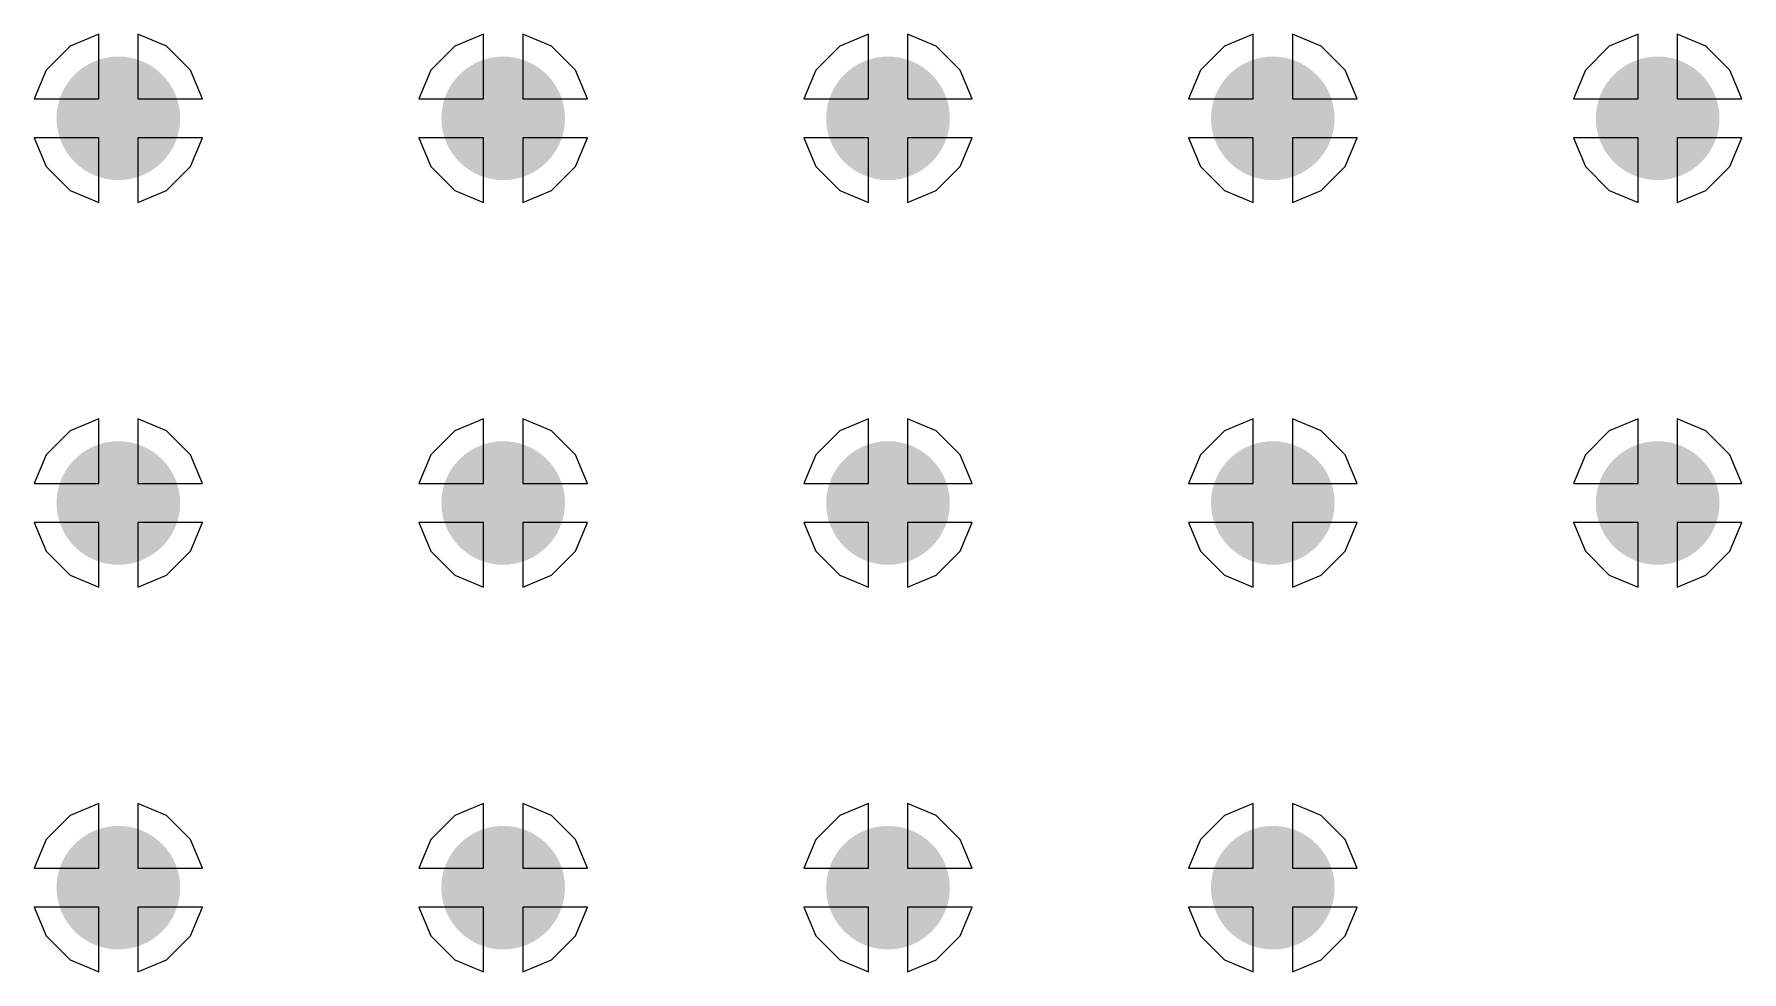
# Model space of a CAD drawing. Header units: inches. Extents: x -0.01 to 4.3, y -0.01 to 7.88.
# Drawn here: x 0.8643 to 1.3011, y 1.7501 to 1.99 of the extents above; entities that cross this region are included whole.
import ezdxf

# ---------------------------------------------------------------- set-up
doc = ezdxf.new("R2010")
doc.units = ezdxf.units.IN
doc.header["$MEASUREMENT"] = 0
for name, color, linetype in [('Bottom Layer', 5, 'Continuous'), ('Bottom Solder', 6, 'Continuous'), ('Top Layer', 1, 'Continuous'), ('Top Solder', 216, 'Continuous'), ('Via Holes', 16, 'Continuous')]:
    doc.layers.add(name, color=color, linetype=linetype)

msp = doc.modelspace()

# ---------------------------------------------------------------- hatches: boundary and pattern name
at = {"layer": 'Bottom Layer'}
h = msp.add_hatch(color=5, dxfattribs=at)
edge = h.paths.add_edge_path()
edge.add_arc((0.88583, 1.9685), 0.01181, 0, 360)
h = msp.add_hatch(color=5, dxfattribs=at)
edge = h.paths.add_edge_path()
edge.add_arc((0.98425, 1.9685), 0.01181, 0, 360)
h = msp.add_hatch(color=5, dxfattribs=at)
edge = h.paths.add_edge_path()
edge.add_arc((1.08268, 1.9685), 0.01181, 0, 360)
h = msp.add_hatch(color=5, dxfattribs=at)
edge = h.paths.add_edge_path()
edge.add_arc((1.1811, 1.9685), 0.01181, 0, 360)
h = msp.add_hatch(color=5, dxfattribs=at)
edge = h.paths.add_edge_path()
edge.add_arc((1.27953, 1.9685), 0.01181, 0, 360)
h = msp.add_hatch(color=5, dxfattribs=at)
edge = h.paths.add_edge_path()
edge.add_arc((0.88583, 1.87008), 0.01181, 0, 360)
h = msp.add_hatch(color=5, dxfattribs=at)
edge = h.paths.add_edge_path()
edge.add_arc((0.98425, 1.87008), 0.01181, 0, 360)
h = msp.add_hatch(color=5, dxfattribs=at)
edge = h.paths.add_edge_path()
edge.add_arc((1.08268, 1.87008), 0.01181, 0, 360)
h = msp.add_hatch(color=5, dxfattribs=at)
edge = h.paths.add_edge_path()
edge.add_arc((1.1811, 1.87008), 0.01181, 0, 360)
h = msp.add_hatch(color=5, dxfattribs=at)
edge = h.paths.add_edge_path()
edge.add_arc((1.27953, 1.87008), 0.01181, 0, 360)
h = msp.add_hatch(color=5, dxfattribs=at)
edge = h.paths.add_edge_path()
edge.add_arc((0.88583, 1.77165), 0.01181, 0, 360)
h = msp.add_hatch(color=5, dxfattribs=at)
edge = h.paths.add_edge_path()
edge.add_arc((0.98425, 1.77165), 0.01181, 0, 360)
h = msp.add_hatch(color=5, dxfattribs=at)
edge = h.paths.add_edge_path()
edge.add_arc((1.08268, 1.77165), 0.01181, 0, 360)
h = msp.add_hatch(color=5, dxfattribs=at)
edge = h.paths.add_edge_path()
edge.add_arc((1.1811, 1.77165), 0.01181, 0, 360)
at = {"layer": 'Bottom Solder'}
h = msp.add_hatch(color=6, dxfattribs=at)
edge = h.paths.add_edge_path()
edge.add_arc((0.88583, 1.9685), 0.01581, 0, 360)
h = msp.add_hatch(color=6, dxfattribs=at)
edge = h.paths.add_edge_path()
edge.add_arc((0.98425, 1.9685), 0.01581, 0, 360)
h = msp.add_hatch(color=6, dxfattribs=at)
edge = h.paths.add_edge_path()
edge.add_arc((1.08268, 1.9685), 0.01581, 0, 360)
h = msp.add_hatch(color=6, dxfattribs=at)
edge = h.paths.add_edge_path()
edge.add_arc((1.1811, 1.9685), 0.01581, 0, 360)
h = msp.add_hatch(color=6, dxfattribs=at)
edge = h.paths.add_edge_path()
edge.add_arc((1.27953, 1.9685), 0.01581, 0, 360)
h = msp.add_hatch(color=6, dxfattribs=at)
edge = h.paths.add_edge_path()
edge.add_arc((0.88583, 1.87008), 0.01581, 0, 360)
h = msp.add_hatch(color=6, dxfattribs=at)
edge = h.paths.add_edge_path()
edge.add_arc((0.98425, 1.87008), 0.01581, 0, 360)
h = msp.add_hatch(color=6, dxfattribs=at)
edge = h.paths.add_edge_path()
edge.add_arc((1.08268, 1.87008), 0.01581, 0, 360)
h = msp.add_hatch(color=6, dxfattribs=at)
edge = h.paths.add_edge_path()
edge.add_arc((1.1811, 1.87008), 0.01581, 0, 360)
h = msp.add_hatch(color=6, dxfattribs=at)
edge = h.paths.add_edge_path()
edge.add_arc((1.27953, 1.87008), 0.01581, 0, 360)
h = msp.add_hatch(color=6, dxfattribs=at)
edge = h.paths.add_edge_path()
edge.add_arc((0.88583, 1.77165), 0.01581, 0, 360)
h = msp.add_hatch(color=6, dxfattribs=at)
edge = h.paths.add_edge_path()
edge.add_arc((0.98425, 1.77165), 0.01581, 0, 360)
h = msp.add_hatch(color=6, dxfattribs=at)
edge = h.paths.add_edge_path()
edge.add_arc((1.08268, 1.77165), 0.01581, 0, 360)
h = msp.add_hatch(color=6, dxfattribs=at)
edge = h.paths.add_edge_path()
edge.add_arc((1.1811, 1.77165), 0.01581, 0, 360)
at = {"layer": 'Top Layer'}
h = msp.add_hatch(color=1, dxfattribs=at)
edge = h.paths.add_edge_path()
edge.add_arc((0.88583, 1.9685), 0.01181, 0, 360)
h = msp.add_hatch(color=1, dxfattribs=at)
edge = h.paths.add_edge_path()
edge.add_arc((0.98425, 1.9685), 0.01181, 0, 360)
h = msp.add_hatch(color=1, dxfattribs=at)
edge = h.paths.add_edge_path()
edge.add_arc((1.08268, 1.9685), 0.01181, 0, 360)
h = msp.add_hatch(color=1, dxfattribs=at)
edge = h.paths.add_edge_path()
edge.add_arc((1.1811, 1.9685), 0.01181, 0, 360)
h = msp.add_hatch(color=1, dxfattribs=at)
edge = h.paths.add_edge_path()
edge.add_arc((1.27953, 1.9685), 0.01181, 0, 360)
h = msp.add_hatch(color=1, dxfattribs=at)
edge = h.paths.add_edge_path()
edge.add_arc((0.88583, 1.87008), 0.01181, 0, 360)
h = msp.add_hatch(color=1, dxfattribs=at)
edge = h.paths.add_edge_path()
edge.add_arc((0.98425, 1.87008), 0.01181, 0, 360)
h = msp.add_hatch(color=1, dxfattribs=at)
edge = h.paths.add_edge_path()
edge.add_arc((1.08268, 1.87008), 0.01181, 0, 360)
h = msp.add_hatch(color=1, dxfattribs=at)
edge = h.paths.add_edge_path()
edge.add_arc((1.1811, 1.87008), 0.01181, 0, 360)
h = msp.add_hatch(color=1, dxfattribs=at)
edge = h.paths.add_edge_path()
edge.add_arc((1.27953, 1.87008), 0.01181, 0, 360)
h = msp.add_hatch(color=1, dxfattribs=at)
edge = h.paths.add_edge_path()
edge.add_arc((0.88583, 1.77165), 0.01181, 0, 360)
h = msp.add_hatch(color=1, dxfattribs=at)
edge = h.paths.add_edge_path()
edge.add_arc((0.98425, 1.77165), 0.01181, 0, 360)
h = msp.add_hatch(color=1, dxfattribs=at)
edge = h.paths.add_edge_path()
edge.add_arc((1.08268, 1.77165), 0.01181, 0, 360)
h = msp.add_hatch(color=1, dxfattribs=at)
edge = h.paths.add_edge_path()
edge.add_arc((1.1811, 1.77165), 0.01181, 0, 360)
at = {"layer": 'Top Solder'}
h = msp.add_hatch(color=216, dxfattribs=at)
edge = h.paths.add_edge_path()
edge.add_arc((0.88583, 1.9685), 0.01581, 0, 360)
h = msp.add_hatch(color=216, dxfattribs=at)
edge = h.paths.add_edge_path()
edge.add_arc((0.98425, 1.9685), 0.01581, 0, 360)
h = msp.add_hatch(color=216, dxfattribs=at)
edge = h.paths.add_edge_path()
edge.add_arc((1.08268, 1.9685), 0.01581, 0, 360)
h = msp.add_hatch(color=216, dxfattribs=at)
edge = h.paths.add_edge_path()
edge.add_arc((1.1811, 1.9685), 0.01581, 0, 360)
h = msp.add_hatch(color=216, dxfattribs=at)
edge = h.paths.add_edge_path()
edge.add_arc((1.27953, 1.9685), 0.01581, 0, 360)
h = msp.add_hatch(color=216, dxfattribs=at)
edge = h.paths.add_edge_path()
edge.add_arc((0.88583, 1.87008), 0.01581, 0, 360)
h = msp.add_hatch(color=216, dxfattribs=at)
edge = h.paths.add_edge_path()
edge.add_arc((0.98425, 1.87008), 0.01581, 0, 360)
h = msp.add_hatch(color=216, dxfattribs=at)
edge = h.paths.add_edge_path()
edge.add_arc((1.08268, 1.87008), 0.01581, 0, 360)
h = msp.add_hatch(color=216, dxfattribs=at)
edge = h.paths.add_edge_path()
edge.add_arc((1.1811, 1.87008), 0.01581, 0, 360)
h = msp.add_hatch(color=216, dxfattribs=at)
edge = h.paths.add_edge_path()
edge.add_arc((1.27953, 1.87008), 0.01581, 0, 360)
h = msp.add_hatch(color=216, dxfattribs=at)
edge = h.paths.add_edge_path()
edge.add_arc((0.88583, 1.77165), 0.01581, 0, 360)
h = msp.add_hatch(color=216, dxfattribs=at)
edge = h.paths.add_edge_path()
edge.add_arc((0.98425, 1.77165), 0.01581, 0, 360)
h = msp.add_hatch(color=216, dxfattribs=at)
edge = h.paths.add_edge_path()
edge.add_arc((1.08268, 1.77165), 0.01581, 0, 360)
h = msp.add_hatch(color=216, dxfattribs=at)
edge = h.paths.add_edge_path()
edge.add_arc((1.1811, 1.77165), 0.01581, 0, 360)
at = {"layer": 'Via Holes'}
h = msp.add_hatch(color=7, dxfattribs=at)
edge = h.paths.add_edge_path()
edge.add_arc((0.88583, 1.9685), 0.00591, 0, 360)
h = msp.add_hatch(color=7, dxfattribs=at)
edge = h.paths.add_edge_path()
edge.add_arc((0.98425, 1.9685), 0.00591, 0, 360)
h = msp.add_hatch(color=7, dxfattribs=at)
edge = h.paths.add_edge_path()
edge.add_arc((1.08268, 1.9685), 0.00591, 0, 360)
h = msp.add_hatch(color=7, dxfattribs=at)
edge = h.paths.add_edge_path()
edge.add_arc((1.1811, 1.9685), 0.00591, 0, 360)
h = msp.add_hatch(color=7, dxfattribs=at)
edge = h.paths.add_edge_path()
edge.add_arc((1.27953, 1.9685), 0.00591, 0, 360)
h = msp.add_hatch(color=7, dxfattribs=at)
edge = h.paths.add_edge_path()
edge.add_arc((0.88583, 1.87008), 0.00591, 0, 360)
h = msp.add_hatch(color=7, dxfattribs=at)
edge = h.paths.add_edge_path()
edge.add_arc((0.98425, 1.87008), 0.00591, 0, 360)
h = msp.add_hatch(color=7, dxfattribs=at)
edge = h.paths.add_edge_path()
edge.add_arc((1.08268, 1.87008), 0.00591, 0, 360)
h = msp.add_hatch(color=7, dxfattribs=at)
edge = h.paths.add_edge_path()
edge.add_arc((1.1811, 1.87008), 0.00591, 0, 360)
h = msp.add_hatch(color=7, dxfattribs=at)
edge = h.paths.add_edge_path()
edge.add_arc((1.27953, 1.87008), 0.00591, 0, 360)
h = msp.add_hatch(color=7, dxfattribs=at)
edge = h.paths.add_edge_path()
edge.add_arc((0.88583, 1.77165), 0.00591, 0, 360)
h = msp.add_hatch(color=7, dxfattribs=at)
edge = h.paths.add_edge_path()
edge.add_arc((0.98425, 1.77165), 0.00591, 0, 360)
h = msp.add_hatch(color=7, dxfattribs=at)
edge = h.paths.add_edge_path()
edge.add_arc((1.08268, 1.77165), 0.00591, 0, 360)
h = msp.add_hatch(color=7, dxfattribs=at)
edge = h.paths.add_edge_path()
edge.add_arc((1.1811, 1.77165), 0.00591, 0, 360)

# ---------------------------------------------------------------- linework, layer by layer
at = {"layer": 'Bottom Layer'}
for p, q in [((0.88083, 1.99004), (0.87347, 1.98699)), ((0.88083, 1.9735), (0.88083, 1.99004)), ((0.89818, 1.98699), (0.89083, 1.99004)), ((0.89083, 1.99004), (0.89083, 1.9735)), ((0.97925, 1.99004), (0.9719, 1.98699)), ((0.97925, 1.9735), (0.97925, 1.99004)), ((0.99661, 1.98699), (0.98925, 1.99004)), ((0.98925, 1.99004), (0.98925, 1.9735)), ((1.07768, 1.99004), (1.07032, 1.98699)), ((1.07768, 1.9735), (1.07768, 1.99004)), ((1.09503, 1.98699), (1.08768, 1.99004)), ((1.08768, 1.99004), (1.08768, 1.9735)), ((1.1761, 1.99004), (1.16875, 1.98699)), ((1.1761, 1.9735), (1.1761, 1.99004)), ((1.19346, 1.98699), (1.1861, 1.99004)), ((1.1861, 1.99004), (1.1861, 1.9735)), ((1.27453, 1.99004), (1.26717, 1.98699)), ((1.27453, 1.9735), (1.27453, 1.99004)), ((1.29188, 1.98699), (1.28453, 1.99004)), ((1.28453, 1.99004), (1.28453, 1.9735)), ((0.87347, 1.98699), (0.86734, 1.98086)), ((0.90432, 1.98086), (0.89818, 1.98699)), ((0.9719, 1.98699), (0.96576, 1.98086)), ((1.00274, 1.98086), (0.99661, 1.98699)), ((1.07032, 1.98699), (1.06419, 1.98086)), ((1.10117, 1.98086), (1.09503, 1.98699)), ((1.16875, 1.98699), (1.16261, 1.98086)), ((1.19959, 1.98086), (1.19346, 1.98699)), ((1.26717, 1.98699), (1.26104, 1.98086)), ((1.29802, 1.98086), (1.29188, 1.98699)), ((0.86734, 1.98086), (0.86429, 1.9735)), ((0.90736, 1.9735), (0.90432, 1.98086)), ((0.96576, 1.98086), (0.96271, 1.9735)), ((1.00579, 1.9735), (1.00274, 1.98086)), ((1.06419, 1.98086), (1.06114, 1.9735)), ((1.10421, 1.9735), (1.10117, 1.98086)), ((1.16261, 1.98086), (1.15957, 1.9735)), ((1.20264, 1.9735), (1.19959, 1.98086)), ((1.26104, 1.98086), (1.25799, 1.9735)), ((1.30106, 1.9735), (1.29802, 1.98086)), ((0.86429, 1.9735), (0.88083, 1.9735)), ((0.89083, 1.9735), (0.90736, 1.9735)), ((0.96271, 1.9735), (0.97925, 1.9735)), ((0.98925, 1.9735), (1.00579, 1.9735)), ((1.06114, 1.9735), (1.07768, 1.9735)), ((1.08768, 1.9735), (1.10421, 1.9735)), ((1.15957, 1.9735), (1.1761, 1.9735)), ((1.1861, 1.9735), (1.20264, 1.9735)), ((1.25799, 1.9735), (1.27453, 1.9735)), ((1.28453, 1.9735), (1.30106, 1.9735)), ((0.88083, 1.9635), (0.86429, 1.9635)), ((0.86429, 1.9635), (0.86734, 1.95615)), ((0.88083, 1.94697), (0.88083, 1.9635)), ((0.90736, 1.9635), (0.89083, 1.9635)), ((0.89083, 1.9635), (0.89083, 1.94697)), ((0.90432, 1.95615), (0.90736, 1.9635)), ((0.97925, 1.9635), (0.96271, 1.9635)), ((0.96271, 1.9635), (0.96576, 1.95615)), ((0.97925, 1.94697), (0.97925, 1.9635)), ((1.00579, 1.9635), (0.98925, 1.9635)), ((0.98925, 1.9635), (0.98925, 1.94697)), ((1.00274, 1.95615), (1.00579, 1.9635)), ((1.07768, 1.9635), (1.06114, 1.9635)), ((1.06114, 1.9635), (1.06419, 1.95615)), ((1.07768, 1.94697), (1.07768, 1.9635)), ((1.10421, 1.9635), (1.08768, 1.9635)), ((1.08768, 1.9635), (1.08768, 1.94697)), ((1.10117, 1.95615), (1.10421, 1.9635)), ((1.1761, 1.9635), (1.15957, 1.9635)), ((1.15957, 1.9635), (1.16261, 1.95615)), ((1.1761, 1.94697), (1.1761, 1.9635)), ((1.20264, 1.9635), (1.1861, 1.9635)), ((1.1861, 1.9635), (1.1861, 1.94697)), ((1.19959, 1.95615), (1.20264, 1.9635)), ((1.27453, 1.9635), (1.25799, 1.9635)), ((1.25799, 1.9635), (1.26104, 1.95615)), ((1.27453, 1.94697), (1.27453, 1.9635)), ((1.30106, 1.9635), (1.28453, 1.9635)), ((1.28453, 1.9635), (1.28453, 1.94697)), ((1.29802, 1.95615), (1.30106, 1.9635)), ((0.86734, 1.95615), (0.87347, 1.95001)), ((0.89818, 1.95001), (0.90432, 1.95615)), ((0.96576, 1.95615), (0.9719, 1.95001)), ((0.99661, 1.95001), (1.00274, 1.95615)), ((1.06419, 1.95615), (1.07032, 1.95001)), ((1.09503, 1.95001), (1.10117, 1.95615)), ((1.16261, 1.95615), (1.16875, 1.95001)), ((1.19346, 1.95001), (1.19959, 1.95615)), ((1.26104, 1.95615), (1.26717, 1.95001)), ((1.29188, 1.95001), (1.29802, 1.95615)), ((0.87347, 1.95001), (0.88083, 1.94697)), ((0.89083, 1.94697), (0.89818, 1.95001)), ((0.9719, 1.95001), (0.97925, 1.94697)), ((0.98925, 1.94697), (0.99661, 1.95001)), ((1.07032, 1.95001), (1.07768, 1.94697)), ((1.08768, 1.94697), (1.09503, 1.95001)), ((1.16875, 1.95001), (1.1761, 1.94697)), ((1.1861, 1.94697), (1.19346, 1.95001)), ((1.26717, 1.95001), (1.27453, 1.94697)), ((1.28453, 1.94697), (1.29188, 1.95001)), ((0.88083, 1.89162), (0.87347, 1.88857)), ((0.88083, 1.87508), (0.88083, 1.89162)), ((0.89818, 1.88857), (0.89083, 1.89162)), ((0.89083, 1.89162), (0.89083, 1.87508)), ((0.97925, 1.89162), (0.9719, 1.88857)), ((0.97925, 1.87508), (0.97925, 1.89162)), ((0.99661, 1.88857), (0.98925, 1.89162)), ((0.98925, 1.89162), (0.98925, 1.87508)), ((1.07768, 1.89162), (1.07032, 1.88857)), ((1.07768, 1.87508), (1.07768, 1.89162)), ((1.09503, 1.88857), (1.08768, 1.89162)), ((1.08768, 1.89162), (1.08768, 1.87508)), ((1.1761, 1.89162), (1.16875, 1.88857)), ((1.1761, 1.87508), (1.1761, 1.89162)), ((1.19346, 1.88857), (1.1861, 1.89162)), ((1.1861, 1.89162), (1.1861, 1.87508)), ((1.27453, 1.89162), (1.26717, 1.88857)), ((1.27453, 1.87508), (1.27453, 1.89162)), ((1.29188, 1.88857), (1.28453, 1.89162)), ((1.28453, 1.89162), (1.28453, 1.87508)), ((0.87347, 1.88857), (0.86734, 1.88243)), ((0.90432, 1.88243), (0.89818, 1.88857)), ((0.9719, 1.88857), (0.96576, 1.88243)), ((1.00274, 1.88243), (0.99661, 1.88857)), ((1.07032, 1.88857), (1.06419, 1.88243)), ((1.10117, 1.88243), (1.09503, 1.88857)), ((1.16875, 1.88857), (1.16261, 1.88243)), ((1.19959, 1.88243), (1.19346, 1.88857)), ((1.26717, 1.88857), (1.26104, 1.88243)), ((1.29802, 1.88243), (1.29188, 1.88857)), ((0.86734, 1.88243), (0.86429, 1.87508)), ((0.90736, 1.87508), (0.90432, 1.88243)), ((0.96576, 1.88243), (0.96271, 1.87508)), ((1.00579, 1.87508), (1.00274, 1.88243)), ((1.06419, 1.88243), (1.06114, 1.87508)), ((1.10421, 1.87508), (1.10117, 1.88243)), ((1.16261, 1.88243), (1.15957, 1.87508)), ((1.20264, 1.87508), (1.19959, 1.88243)), ((1.26104, 1.88243), (1.25799, 1.87508)), ((1.30106, 1.87508), (1.29802, 1.88243)), ((0.86429, 1.87508), (0.88083, 1.87508)), ((0.89083, 1.87508), (0.90736, 1.87508)), ((0.96271, 1.87508), (0.97925, 1.87508)), ((0.98925, 1.87508), (1.00579, 1.87508)), ((1.06114, 1.87508), (1.07768, 1.87508)), ((1.08768, 1.87508), (1.10421, 1.87508)), ((1.15957, 1.87508), (1.1761, 1.87508)), ((1.1861, 1.87508), (1.20264, 1.87508)), ((1.25799, 1.87508), (1.27453, 1.87508)), ((1.28453, 1.87508), (1.30106, 1.87508)), ((0.88083, 1.86508), (0.86429, 1.86508)), ((0.86429, 1.86508), (0.86734, 1.85772)), ((0.88083, 1.84854), (0.88083, 1.86508)), ((0.90736, 1.86508), (0.89083, 1.86508)), ((0.89083, 1.86508), (0.89083, 1.84854)), ((0.90432, 1.85772), (0.90736, 1.86508)), ((0.97925, 1.86508), (0.96271, 1.86508)), ((0.96271, 1.86508), (0.96576, 1.85772)), ((0.97925, 1.84854), (0.97925, 1.86508)), ((1.00579, 1.86508), (0.98925, 1.86508)), ((0.98925, 1.86508), (0.98925, 1.84854)), ((1.00274, 1.85772), (1.00579, 1.86508)), ((1.07768, 1.86508), (1.06114, 1.86508)), ((1.06114, 1.86508), (1.06419, 1.85772)), ((1.07768, 1.84854), (1.07768, 1.86508)), ((1.10421, 1.86508), (1.08768, 1.86508)), ((1.08768, 1.86508), (1.08768, 1.84854)), ((1.10117, 1.85772), (1.10421, 1.86508)), ((1.1761, 1.86508), (1.15957, 1.86508)), ((1.15957, 1.86508), (1.16261, 1.85772)), ((1.1761, 1.84854), (1.1761, 1.86508)), ((1.20264, 1.86508), (1.1861, 1.86508)), ((1.1861, 1.86508), (1.1861, 1.84854)), ((1.19959, 1.85772), (1.20264, 1.86508)), ((1.27453, 1.86508), (1.25799, 1.86508)), ((1.25799, 1.86508), (1.26104, 1.85772)), ((1.27453, 1.84854), (1.27453, 1.86508)), ((1.30106, 1.86508), (1.28453, 1.86508)), ((1.28453, 1.86508), (1.28453, 1.84854)), ((1.29802, 1.85772), (1.30106, 1.86508)), ((0.86734, 1.85772), (0.87347, 1.85159)), ((0.89818, 1.85159), (0.90432, 1.85772)), ((0.96576, 1.85772), (0.9719, 1.85159)), ((0.99661, 1.85159), (1.00274, 1.85772)), ((1.06419, 1.85772), (1.07032, 1.85159)), ((1.09503, 1.85159), (1.10117, 1.85772)), ((1.16261, 1.85772), (1.16875, 1.85159)), ((1.19346, 1.85159), (1.19959, 1.85772)), ((1.26104, 1.85772), (1.26717, 1.85159)), ((1.29188, 1.85159), (1.29802, 1.85772)), ((0.87347, 1.85159), (0.88083, 1.84854)), ((0.89083, 1.84854), (0.89818, 1.85159)), ((0.9719, 1.85159), (0.97925, 1.84854)), ((0.98925, 1.84854), (0.99661, 1.85159)), ((1.07032, 1.85159), (1.07768, 1.84854)), ((1.08768, 1.84854), (1.09503, 1.85159)), ((1.16875, 1.85159), (1.1761, 1.84854)), ((1.1861, 1.84854), (1.19346, 1.85159)), ((1.26717, 1.85159), (1.27453, 1.84854)), ((1.28453, 1.84854), (1.29188, 1.85159)), ((0.88083, 1.79319), (0.87347, 1.79014)), ((0.88083, 1.77665), (0.88083, 1.79319)), ((0.89818, 1.79014), (0.89083, 1.79319)), ((0.89083, 1.79319), (0.89083, 1.77665)), ((0.97925, 1.79319), (0.9719, 1.79014)), ((0.97925, 1.77665), (0.97925, 1.79319)), ((0.99661, 1.79014), (0.98925, 1.79319)), ((0.98925, 1.79319), (0.98925, 1.77665)), ((1.07768, 1.79319), (1.07032, 1.79014)), ((1.07768, 1.77665), (1.07768, 1.79319)), ((1.09503, 1.79014), (1.08768, 1.79319)), ((1.08768, 1.79319), (1.08768, 1.77665)), ((1.1761, 1.79319), (1.16875, 1.79014)), ((1.1761, 1.77665), (1.1761, 1.79319)), ((1.19346, 1.79014), (1.1861, 1.79319)), ((1.1861, 1.79319), (1.1861, 1.77665)), ((0.87347, 1.79014), (0.86734, 1.78401)), ((0.90432, 1.78401), (0.89818, 1.79014)), ((0.9719, 1.79014), (0.96576, 1.78401)), ((1.00274, 1.78401), (0.99661, 1.79014)), ((1.07032, 1.79014), (1.06419, 1.78401)), ((1.10117, 1.78401), (1.09503, 1.79014)), ((1.16875, 1.79014), (1.16261, 1.78401)), ((1.19959, 1.78401), (1.19346, 1.79014)), ((0.86734, 1.78401), (0.86429, 1.77665)), ((0.90736, 1.77665), (0.90432, 1.78401)), ((0.96576, 1.78401), (0.96271, 1.77665)), ((1.00579, 1.77665), (1.00274, 1.78401)), ((1.06419, 1.78401), (1.06114, 1.77665)), ((1.10421, 1.77665), (1.10117, 1.78401)), ((1.16261, 1.78401), (1.15957, 1.77665)), ((1.20264, 1.77665), (1.19959, 1.78401)), ((0.86429, 1.77665), (0.88083, 1.77665)), ((0.89083, 1.77665), (0.90736, 1.77665)), ((0.96271, 1.77665), (0.97925, 1.77665)), ((0.98925, 1.77665), (1.00579, 1.77665)), ((1.06114, 1.77665), (1.07768, 1.77665)), ((1.08768, 1.77665), (1.10421, 1.77665)), ((1.15957, 1.77665), (1.1761, 1.77665)), ((1.1861, 1.77665), (1.20264, 1.77665)), ((0.88083, 1.76665), (0.86429, 1.76665)), ((0.86429, 1.76665), (0.86734, 1.7593)), ((0.88083, 1.75012), (0.88083, 1.76665)), ((0.90736, 1.76665), (0.89083, 1.76665)), ((0.89083, 1.76665), (0.89083, 1.75012)), ((0.90432, 1.7593), (0.90736, 1.76665)), ((0.97925, 1.76665), (0.96271, 1.76665)), ((0.96271, 1.76665), (0.96576, 1.7593)), ((0.97925, 1.75012), (0.97925, 1.76665)), ((1.00579, 1.76665), (0.98925, 1.76665)), ((0.98925, 1.76665), (0.98925, 1.75012)), ((1.00274, 1.7593), (1.00579, 1.76665)), ((1.07768, 1.76665), (1.06114, 1.76665)), ((1.06114, 1.76665), (1.06419, 1.7593)), ((1.07768, 1.75012), (1.07768, 1.76665)), ((1.10421, 1.76665), (1.08768, 1.76665)), ((1.08768, 1.76665), (1.08768, 1.75012)), ((1.10117, 1.7593), (1.10421, 1.76665)), ((1.1761, 1.76665), (1.15957, 1.76665)), ((1.15957, 1.76665), (1.16261, 1.7593)), ((1.1761, 1.75012), (1.1761, 1.76665)), ((1.20264, 1.76665), (1.1861, 1.76665)), ((1.1861, 1.76665), (1.1861, 1.75012)), ((1.19959, 1.7593), (1.20264, 1.76665)), ((0.86734, 1.7593), (0.87347, 1.75316)), ((0.89818, 1.75316), (0.90432, 1.7593)), ((0.96576, 1.7593), (0.9719, 1.75316)), ((0.99661, 1.75316), (1.00274, 1.7593)), ((1.06419, 1.7593), (1.07032, 1.75316)), ((1.09503, 1.75316), (1.10117, 1.7593)), ((1.16261, 1.7593), (1.16875, 1.75316)), ((1.19346, 1.75316), (1.19959, 1.7593)), ((0.87347, 1.75316), (0.88083, 1.75012)), ((0.89083, 1.75012), (0.89818, 1.75316)), ((0.9719, 1.75316), (0.97925, 1.75012)), ((0.98925, 1.75012), (0.99661, 1.75316)), ((1.07032, 1.75316), (1.07768, 1.75012)), ((1.08768, 1.75012), (1.09503, 1.75316)), ((1.16875, 1.75316), (1.1761, 1.75012)), ((1.1861, 1.75012), (1.19346, 1.75316))]:
    msp.add_line(p, q, dxfattribs=at)
at = {"layer": 'Top Layer'}
for p, q in [((0.88083, 1.99004), (0.87347, 1.98699)), ((0.88083, 1.9735), (0.88083, 1.99004)), ((0.89818, 1.98699), (0.89083, 1.99004)), ((0.89083, 1.99004), (0.89083, 1.9735)), ((0.97925, 1.99004), (0.9719, 1.98699)), ((0.97925, 1.9735), (0.97925, 1.99004)), ((0.99661, 1.98699), (0.98925, 1.99004)), ((0.98925, 1.99004), (0.98925, 1.9735)), ((1.07768, 1.99004), (1.07032, 1.98699)), ((1.07768, 1.9735), (1.07768, 1.99004)), ((1.09503, 1.98699), (1.08768, 1.99004)), ((1.08768, 1.99004), (1.08768, 1.9735)), ((1.1761, 1.99004), (1.16875, 1.98699)), ((1.1761, 1.9735), (1.1761, 1.99004)), ((1.19346, 1.98699), (1.1861, 1.99004)), ((1.1861, 1.99004), (1.1861, 1.9735)), ((1.27453, 1.99004), (1.26717, 1.98699)), ((1.27453, 1.9735), (1.27453, 1.99004)), ((1.29188, 1.98699), (1.28453, 1.99004)), ((1.28453, 1.99004), (1.28453, 1.9735)), ((0.87347, 1.98699), (0.86734, 1.98086)), ((0.90432, 1.98086), (0.89818, 1.98699)), ((0.9719, 1.98699), (0.96576, 1.98086)), ((1.00274, 1.98086), (0.99661, 1.98699)), ((1.07032, 1.98699), (1.06419, 1.98086)), ((1.10117, 1.98086), (1.09503, 1.98699)), ((1.16875, 1.98699), (1.16261, 1.98086)), ((1.19959, 1.98086), (1.19346, 1.98699)), ((1.26717, 1.98699), (1.26104, 1.98086)), ((1.29802, 1.98086), (1.29188, 1.98699)), ((0.86734, 1.98086), (0.86429, 1.9735)), ((0.90736, 1.9735), (0.90432, 1.98086)), ((0.96576, 1.98086), (0.96271, 1.9735)), ((1.00579, 1.9735), (1.00274, 1.98086)), ((1.06419, 1.98086), (1.06114, 1.9735)), ((1.10421, 1.9735), (1.10117, 1.98086)), ((1.16261, 1.98086), (1.15957, 1.9735)), ((1.20264, 1.9735), (1.19959, 1.98086)), ((1.26104, 1.98086), (1.25799, 1.9735)), ((1.30106, 1.9735), (1.29802, 1.98086)), ((0.86429, 1.9735), (0.88083, 1.9735)), ((0.89083, 1.9735), (0.90736, 1.9735)), ((0.96271, 1.9735), (0.97925, 1.9735)), ((0.98925, 1.9735), (1.00579, 1.9735)), ((1.06114, 1.9735), (1.07768, 1.9735)), ((1.08768, 1.9735), (1.10421, 1.9735)), ((1.15957, 1.9735), (1.1761, 1.9735)), ((1.1861, 1.9735), (1.20264, 1.9735)), ((1.25799, 1.9735), (1.27453, 1.9735)), ((1.28453, 1.9735), (1.30106, 1.9735)), ((0.88083, 1.9635), (0.86429, 1.9635)), ((0.86429, 1.9635), (0.86734, 1.95615)), ((0.88083, 1.94697), (0.88083, 1.9635)), ((0.90736, 1.9635), (0.89083, 1.9635)), ((0.89083, 1.9635), (0.89083, 1.94697)), ((0.90432, 1.95615), (0.90736, 1.9635)), ((0.97925, 1.9635), (0.96271, 1.9635)), ((0.96271, 1.9635), (0.96576, 1.95615)), ((0.97925, 1.94697), (0.97925, 1.9635)), ((1.00579, 1.9635), (0.98925, 1.9635)), ((0.98925, 1.9635), (0.98925, 1.94697)), ((1.00274, 1.95615), (1.00579, 1.9635)), ((1.07768, 1.9635), (1.06114, 1.9635)), ((1.06114, 1.9635), (1.06419, 1.95615)), ((1.07768, 1.94697), (1.07768, 1.9635)), ((1.10421, 1.9635), (1.08768, 1.9635)), ((1.08768, 1.9635), (1.08768, 1.94697)), ((1.10117, 1.95615), (1.10421, 1.9635)), ((1.1761, 1.9635), (1.15957, 1.9635)), ((1.15957, 1.9635), (1.16261, 1.95615)), ((1.1761, 1.94697), (1.1761, 1.9635)), ((1.20264, 1.9635), (1.1861, 1.9635)), ((1.1861, 1.9635), (1.1861, 1.94697)), ((1.19959, 1.95615), (1.20264, 1.9635)), ((1.27453, 1.9635), (1.25799, 1.9635)), ((1.25799, 1.9635), (1.26104, 1.95615)), ((1.27453, 1.94697), (1.27453, 1.9635)), ((1.30106, 1.9635), (1.28453, 1.9635)), ((1.28453, 1.9635), (1.28453, 1.94697)), ((1.29802, 1.95615), (1.30106, 1.9635)), ((0.86734, 1.95615), (0.87347, 1.95001)), ((0.89818, 1.95001), (0.90432, 1.95615)), ((0.96576, 1.95615), (0.9719, 1.95001)), ((0.99661, 1.95001), (1.00274, 1.95615)), ((1.06419, 1.95615), (1.07032, 1.95001)), ((1.09503, 1.95001), (1.10117, 1.95615)), ((1.16261, 1.95615), (1.16875, 1.95001)), ((1.19346, 1.95001), (1.19959, 1.95615)), ((1.26104, 1.95615), (1.26717, 1.95001)), ((1.29188, 1.95001), (1.29802, 1.95615)), ((0.87347, 1.95001), (0.88083, 1.94697)), ((0.89083, 1.94697), (0.89818, 1.95001)), ((0.9719, 1.95001), (0.97925, 1.94697)), ((0.98925, 1.94697), (0.99661, 1.95001)), ((1.07032, 1.95001), (1.07768, 1.94697)), ((1.08768, 1.94697), (1.09503, 1.95001)), ((1.16875, 1.95001), (1.1761, 1.94697)), ((1.1861, 1.94697), (1.19346, 1.95001)), ((1.26717, 1.95001), (1.27453, 1.94697)), ((1.28453, 1.94697), (1.29188, 1.95001)), ((0.88083, 1.89162), (0.87347, 1.88857)), ((0.88083, 1.87508), (0.88083, 1.89162)), ((0.89818, 1.88857), (0.89083, 1.89162)), ((0.89083, 1.89162), (0.89083, 1.87508)), ((0.97925, 1.89162), (0.9719, 1.88857)), ((0.97925, 1.87508), (0.97925, 1.89162)), ((0.99661, 1.88857), (0.98925, 1.89162)), ((0.98925, 1.89162), (0.98925, 1.87508)), ((1.07768, 1.89162), (1.07032, 1.88857)), ((1.07768, 1.87508), (1.07768, 1.89162)), ((1.09503, 1.88857), (1.08768, 1.89162)), ((1.08768, 1.89162), (1.08768, 1.87508)), ((1.1761, 1.89162), (1.16875, 1.88857)), ((1.1761, 1.87508), (1.1761, 1.89162)), ((1.19346, 1.88857), (1.1861, 1.89162)), ((1.1861, 1.89162), (1.1861, 1.87508)), ((1.27453, 1.89162), (1.26717, 1.88857)), ((1.27453, 1.87508), (1.27453, 1.89162)), ((1.29188, 1.88857), (1.28453, 1.89162)), ((1.28453, 1.89162), (1.28453, 1.87508)), ((0.87347, 1.88857), (0.86734, 1.88243)), ((0.90432, 1.88243), (0.89818, 1.88857)), ((0.9719, 1.88857), (0.96576, 1.88243)), ((1.00274, 1.88243), (0.99661, 1.88857)), ((1.07032, 1.88857), (1.06419, 1.88243)), ((1.10117, 1.88243), (1.09503, 1.88857)), ((1.16875, 1.88857), (1.16261, 1.88243)), ((1.19959, 1.88243), (1.19346, 1.88857)), ((1.26717, 1.88857), (1.26104, 1.88243)), ((1.29802, 1.88243), (1.29188, 1.88857)), ((0.86734, 1.88243), (0.86429, 1.87508)), ((0.90736, 1.87508), (0.90432, 1.88243)), ((0.96576, 1.88243), (0.96271, 1.87508)), ((1.00579, 1.87508), (1.00274, 1.88243)), ((1.06419, 1.88243), (1.06114, 1.87508)), ((1.10421, 1.87508), (1.10117, 1.88243)), ((1.16261, 1.88243), (1.15957, 1.87508)), ((1.20264, 1.87508), (1.19959, 1.88243)), ((1.26104, 1.88243), (1.25799, 1.87508)), ((1.30106, 1.87508), (1.29802, 1.88243)), ((0.86429, 1.87508), (0.88083, 1.87508)), ((0.89083, 1.87508), (0.90736, 1.87508)), ((0.96271, 1.87508), (0.97925, 1.87508)), ((0.98925, 1.87508), (1.00579, 1.87508)), ((1.06114, 1.87508), (1.07768, 1.87508)), ((1.08768, 1.87508), (1.10421, 1.87508)), ((1.15957, 1.87508), (1.1761, 1.87508)), ((1.1861, 1.87508), (1.20264, 1.87508)), ((1.25799, 1.87508), (1.27453, 1.87508)), ((1.28453, 1.87508), (1.30106, 1.87508)), ((0.88083, 1.86508), (0.86429, 1.86508)), ((0.86429, 1.86508), (0.86734, 1.85772)), ((0.88083, 1.84854), (0.88083, 1.86508)), ((0.90736, 1.86508), (0.89083, 1.86508)), ((0.89083, 1.86508), (0.89083, 1.84854)), ((0.90432, 1.85772), (0.90736, 1.86508)), ((0.97925, 1.86508), (0.96271, 1.86508)), ((0.96271, 1.86508), (0.96576, 1.85772)), ((0.97925, 1.84854), (0.97925, 1.86508)), ((1.00579, 1.86508), (0.98925, 1.86508)), ((0.98925, 1.86508), (0.98925, 1.84854)), ((1.00274, 1.85772), (1.00579, 1.86508)), ((1.07768, 1.86508), (1.06114, 1.86508)), ((1.06114, 1.86508), (1.06419, 1.85772)), ((1.07768, 1.84854), (1.07768, 1.86508)), ((1.10421, 1.86508), (1.08768, 1.86508)), ((1.08768, 1.86508), (1.08768, 1.84854)), ((1.10117, 1.85772), (1.10421, 1.86508)), ((1.1761, 1.86508), (1.15957, 1.86508)), ((1.15957, 1.86508), (1.16261, 1.85772)), ((1.1761, 1.84854), (1.1761, 1.86508)), ((1.20264, 1.86508), (1.1861, 1.86508)), ((1.1861, 1.86508), (1.1861, 1.84854)), ((1.19959, 1.85772), (1.20264, 1.86508)), ((1.27453, 1.86508), (1.25799, 1.86508)), ((1.25799, 1.86508), (1.26104, 1.85772)), ((1.27453, 1.84854), (1.27453, 1.86508)), ((1.30106, 1.86508), (1.28453, 1.86508)), ((1.28453, 1.86508), (1.28453, 1.84854)), ((1.29802, 1.85772), (1.30106, 1.86508)), ((0.86734, 1.85772), (0.87347, 1.85159)), ((0.89818, 1.85159), (0.90432, 1.85772)), ((0.96576, 1.85772), (0.9719, 1.85159)), ((0.99661, 1.85159), (1.00274, 1.85772)), ((1.06419, 1.85772), (1.07032, 1.85159)), ((1.09503, 1.85159), (1.10117, 1.85772)), ((1.16261, 1.85772), (1.16875, 1.85159)), ((1.19346, 1.85159), (1.19959, 1.85772)), ((1.26104, 1.85772), (1.26717, 1.85159)), ((1.29188, 1.85159), (1.29802, 1.85772)), ((0.87347, 1.85159), (0.88083, 1.84854)), ((0.89083, 1.84854), (0.89818, 1.85159)), ((0.9719, 1.85159), (0.97925, 1.84854)), ((0.98925, 1.84854), (0.99661, 1.85159)), ((1.07032, 1.85159), (1.07768, 1.84854)), ((1.08768, 1.84854), (1.09503, 1.85159)), ((1.16875, 1.85159), (1.1761, 1.84854)), ((1.1861, 1.84854), (1.19346, 1.85159)), ((1.26717, 1.85159), (1.27453, 1.84854)), ((1.28453, 1.84854), (1.29188, 1.85159)), ((0.88083, 1.79319), (0.87347, 1.79014)), ((0.88083, 1.77665), (0.88083, 1.79319)), ((0.89818, 1.79014), (0.89083, 1.79319)), ((0.89083, 1.79319), (0.89083, 1.77665)), ((0.97925, 1.79319), (0.9719, 1.79014)), ((0.97925, 1.77665), (0.97925, 1.79319)), ((0.99661, 1.79014), (0.98925, 1.79319)), ((0.98925, 1.79319), (0.98925, 1.77665)), ((1.07768, 1.79319), (1.07032, 1.79014)), ((1.07768, 1.77665), (1.07768, 1.79319)), ((1.09503, 1.79014), (1.08768, 1.79319)), ((1.08768, 1.79319), (1.08768, 1.77665)), ((1.1761, 1.79319), (1.16875, 1.79014)), ((1.1761, 1.77665), (1.1761, 1.79319)), ((1.19346, 1.79014), (1.1861, 1.79319)), ((1.1861, 1.79319), (1.1861, 1.77665)), ((0.87347, 1.79014), (0.86734, 1.78401)), ((0.90432, 1.78401), (0.89818, 1.79014)), ((0.9719, 1.79014), (0.96576, 1.78401)), ((1.00274, 1.78401), (0.99661, 1.79014)), ((1.07032, 1.79014), (1.06419, 1.78401)), ((1.10117, 1.78401), (1.09503, 1.79014)), ((1.16875, 1.79014), (1.16261, 1.78401)), ((1.19959, 1.78401), (1.19346, 1.79014)), ((0.86734, 1.78401), (0.86429, 1.77665)), ((0.90736, 1.77665), (0.90432, 1.78401)), ((0.96576, 1.78401), (0.96271, 1.77665)), ((1.00579, 1.77665), (1.00274, 1.78401)), ((1.06419, 1.78401), (1.06114, 1.77665)), ((1.10421, 1.77665), (1.10117, 1.78401)), ((1.16261, 1.78401), (1.15957, 1.77665)), ((1.20264, 1.77665), (1.19959, 1.78401)), ((0.86429, 1.77665), (0.88083, 1.77665)), ((0.89083, 1.77665), (0.90736, 1.77665)), ((0.96271, 1.77665), (0.97925, 1.77665)), ((0.98925, 1.77665), (1.00579, 1.77665)), ((1.06114, 1.77665), (1.07768, 1.77665)), ((1.08768, 1.77665), (1.10421, 1.77665)), ((1.15957, 1.77665), (1.1761, 1.77665)), ((1.1861, 1.77665), (1.20264, 1.77665)), ((0.88083, 1.76665), (0.86429, 1.76665)), ((0.86429, 1.76665), (0.86734, 1.7593)), ((0.88083, 1.75012), (0.88083, 1.76665)), ((0.90736, 1.76665), (0.89083, 1.76665)), ((0.89083, 1.76665), (0.89083, 1.75012)), ((0.90432, 1.7593), (0.90736, 1.76665)), ((0.97925, 1.76665), (0.96271, 1.76665)), ((0.96271, 1.76665), (0.96576, 1.7593)), ((0.97925, 1.75012), (0.97925, 1.76665)), ((1.00579, 1.76665), (0.98925, 1.76665)), ((0.98925, 1.76665), (0.98925, 1.75012)), ((1.00274, 1.7593), (1.00579, 1.76665)), ((1.07768, 1.76665), (1.06114, 1.76665)), ((1.06114, 1.76665), (1.06419, 1.7593)), ((1.07768, 1.75012), (1.07768, 1.76665)), ((1.10421, 1.76665), (1.08768, 1.76665)), ((1.08768, 1.76665), (1.08768, 1.75012)), ((1.10117, 1.7593), (1.10421, 1.76665)), ((1.1761, 1.76665), (1.15957, 1.76665)), ((1.15957, 1.76665), (1.16261, 1.7593)), ((1.1761, 1.75012), (1.1761, 1.76665)), ((1.20264, 1.76665), (1.1861, 1.76665)), ((1.1861, 1.76665), (1.1861, 1.75012)), ((1.19959, 1.7593), (1.20264, 1.76665)), ((0.86734, 1.7593), (0.87347, 1.75316)), ((0.89818, 1.75316), (0.90432, 1.7593)), ((0.96576, 1.7593), (0.9719, 1.75316)), ((0.99661, 1.75316), (1.00274, 1.7593)), ((1.06419, 1.7593), (1.07032, 1.75316)), ((1.09503, 1.75316), (1.10117, 1.7593)), ((1.16261, 1.7593), (1.16875, 1.75316)), ((1.19346, 1.75316), (1.19959, 1.7593)), ((0.87347, 1.75316), (0.88083, 1.75012)), ((0.89083, 1.75012), (0.89818, 1.75316)), ((0.9719, 1.75316), (0.97925, 1.75012)), ((0.98925, 1.75012), (0.99661, 1.75316)), ((1.07032, 1.75316), (1.07768, 1.75012)), ((1.08768, 1.75012), (1.09503, 1.75316)), ((1.16875, 1.75316), (1.1761, 1.75012)), ((1.1861, 1.75012), (1.19346, 1.75316))]:
    msp.add_line(p, q, dxfattribs=at)

doc.saveas('drawing.dxf')
